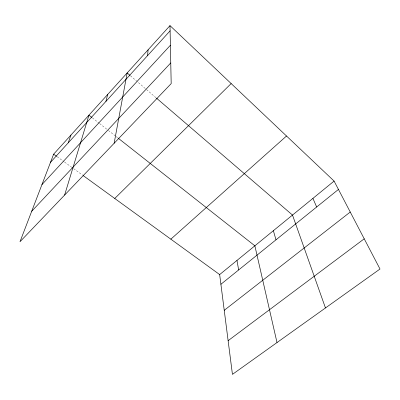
<?xml version="1.0" encoding="UTF-8"?>
<svg xmlns="http://www.w3.org/2000/svg" width="400" height="400" viewBox="0 0 400 400"><rect width="100%" height="100%" fill="white"/><g stroke="black" fill="none" stroke-linecap="round" stroke-linejoin="round"><path stroke-width="0.3" stroke-dasharray="2 1.5" d="M57.14 156.695L64.125 161.765M64.625 162.125L73.11 168.28M73.61 168.64L82.595 175.16M92.35 117.84L99.15 123.195M99.64 123.575L107.9 130.08M108.385 130.465L115.67 136.205M116.16 136.585L117.615 137.735M130.475 75.78L146.055 89.175M146.53 89.58L155.975 97.7"/><path stroke-width="0.6" d="M147.545 55.64L148.115 49.795M114.13 143.275L127.165 72.935L130 75.37M105.93 101.395L107.67 94.475M64.615 195.065L88.95 115.16L91.865 117.455M68.24 142.835L70.955 135.04M169.995 25.625L53.645 154.16L20 241.73L171.185 83.6L169.995 25.625L334.09 181.08L380 269.025L232.44 374.375L219.66 274.58L83.095 175.52M50.505 162.335L170.1 30.84M41.945 184.61L170.395 45.265M31.7 211.285L170.76 62.915M114.75 198.48L231.155 83.565M170.845 239.17L286.515 136.01M219.66 274.58L334.09 181.08M220.9 284.28L338.45 189.425M224.235 310.305L350.25 212.03M228.125 340.69L364.23 238.815M53.645 154.16L56.64 156.335M118.1 138.115L254.865 245.81L277.01 342.555M156.445 98.105L292.5 215.06L325.465 307.965M312.92 198.375L316.655 207.01M273.365 230.695L275.995 239.82M236.975 260.43L238.65 269.96"/></g></svg>
